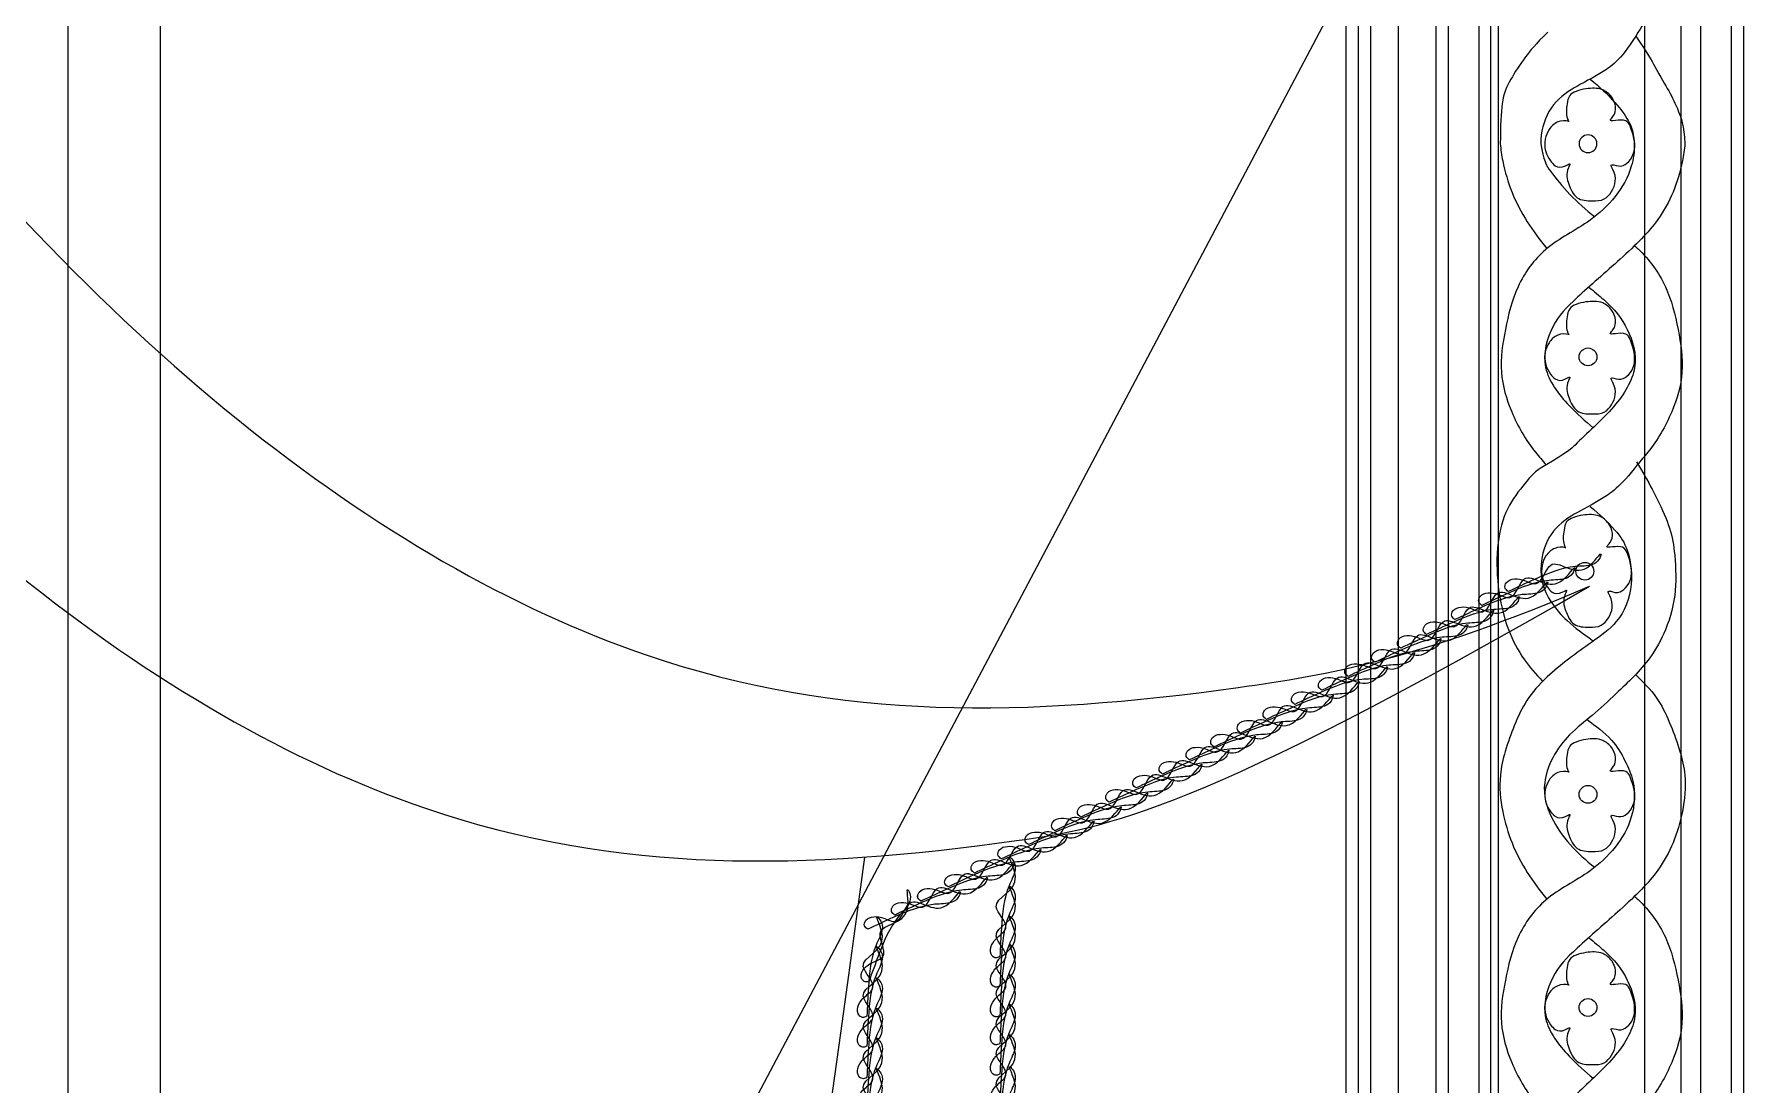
# Model space of a CAD drawing. Header units: millimetres. Extents: x -10942 to 92711, y -16583 to 30009.
# Drawn here: x 62873 to 63429, y 19889 to 20231 of the extents above; entities that cross this region are included whole.
import ezdxf
from ezdxf.lldxf.tags import DXFTag

# ---------------------------------------------------------------- set-up
doc = ezdxf.new("R2010")
doc.units = ezdxf.units.MM
doc.header["$LTSCALE"] = 1000
doc.header["$MEASUREMENT"] = 0
for name, color, linetype in [('8', 8, 'Continuous'), ('FURNITURE', 200, 'Continuous'), ('Layer3', 3, 'Continuous'), ('WOOD', 23, 'Continuous'), ('WOOD 01', 34, 'Continuous')]:
    doc.layers.add(name, color=color, linetype=linetype)
for name, color, linetype, lineweight in [('Bronze', 40, 'Continuous', 0), ('Fabric', 253, 'Continuous', 0), ('GRC', 41, 'Continuous', 0)]:
    doc.layers.add(name, color=color, linetype=linetype, lineweight=lineweight)
tags = doc.linetypes.add('DASHED2', pattern=[0.375, 0.25, -0.125]).pattern_tags.tags
tags[6:7] = [DXFTag(74, 4), DXFTag(75, 0), DXFTag(340, '0'), DXFTag(46, 1.0), DXFTag(50, 0.0), DXFTag(44, 0.0), DXFTag(45, 0.0)]
tags[4:5] = [DXFTag(74, 4), DXFTag(75, 0), DXFTag(340, '0'), DXFTag(46, 1.0), DXFTag(50, 0.0), DXFTag(44, 0.0), DXFTag(45, 0.0)]

# ---------------------------------------------------------------- blocks, each defined once
blk = doc.blocks.new('EMBRASSE 2')
at = {"layer": 'FURNITURE', "color": 40, "lineweight": 0, "ltscale": 1000}
for points in [[(5149.87, -9157.81, 0), (5158.42, -9153.85, 0), (5171.67, -9149.69, 0), (5174.54, -9149.5, 0), (5179.31, -9147.4, 0), (5180.01, -9145.71, 0), (5175.38, -9150.08, 0), (5163.66, -9149.21, 0), (5158.91, -9155.22, 0), (5155.15, -9154.24, 0), (5151.87, -9153.71, 0), (5149.27, -9154.89, 0), (5148.85, -9156.67, 0), (5149.87, -9157.81, 0)], [(5141.31, -9162.31, 0), (5149.86, -9158.36, 0), (5163.11, -9154.2, 0), (5165.98, -9154, 0), (5170.75, -9151.91, 0), (5171.45, -9150.21, 0), (5166.81, -9154.59, 0), (5155.09, -9153.72, 0), (5150.34, -9159.73, 0), (5146.59, -9158.75, 0), (5143.31, -9158.22, 0), (5140.71, -9159.4, 0), (5140.29, -9161.18, 0), (5141.31, -9162.31, 0)], [(5132.54, -9166.94, 0), (5141.09, -9162.98, 0), (5154.34, -9158.82, 0), (5157.2, -9158.63, 0), (5161.97, -9156.53, 0), (5162.68, -9154.84, 0), (5158.04, -9159.21, 0), (5146.32, -9158.34, 0), (5141.57, -9164.35, 0), (5137.82, -9163.37, 0), (5134.53, -9162.84, 0), (5131.93, -9164.02, 0), (5131.52, -9165.8, 0), (5132.54, -9166.94, 0)], [(5123.33, -9171.78, 0), (5131.88, -9167.83, 0), (5145.13, -9163.67, 0), (5148, -9163.47, 0), (5152.77, -9161.38, 0), (5153.47, -9159.68, 0), (5148.84, -9164.06, 0), (5137.12, -9163.19, 0), (5132.37, -9169.2, 0), (5128.61, -9168.22, 0), (5125.33, -9167.69, 0), (5122.73, -9168.86, 0), (5122.31, -9170.64, 0), (5123.33, -9171.78, 0)], [(5106.54, -9180.79, 0), (5115.09, -9176.84, 0), (5128.34, -9172.67, 0), (5131.21, -9172.48, 0), (5135.98, -9170.38, 0), (5136.68, -9168.69, 0), (5132.05, -9173.06, 0), (5120.33, -9172.19, 0), (5115.58, -9178.21, 0), (5111.82, -9177.22, 0), (5108.54, -9176.69, 0), (5105.94, -9177.87, 0), (5105.52, -9179.65, 0), (5106.54, -9180.79, 0)], [(5114.91, -9176.22, 0), (5123.46, -9172.27, 0), (5136.71, -9168.1, 0), (5139.57, -9167.91, 0), (5144.34, -9165.81, 0), (5145.05, -9164.12, 0), (5140.41, -9168.5, 0), (5128.69, -9167.63, 0), (5123.94, -9173.64, 0), (5120.19, -9172.66, 0), (5116.9, -9172.13, 0), (5114.3, -9173.3, 0), (5113.89, -9175.08, 0), (5114.91, -9176.22, 0)], [(5097.8, -9185.39, 0), (5106.35, -9181.44, 0), (5119.6, -9177.28, 0), (5122.47, -9177.08, 0), (5127.23, -9174.99, 0), (5127.94, -9173.29, 0), (5123.3, -9177.67, 0), (5111.58, -9176.8, 0), (5106.83, -9182.81, 0), (5103.08, -9181.83, 0), (5099.8, -9181.3, 0), (5097.2, -9182.47, 0), (5096.78, -9184.25, 0), (5097.8, -9185.39, 0)], [(5089.24, -9189.9, 0), (5097.79, -9185.95, 0), (5111.04, -9181.79, 0), (5113.91, -9181.59, 0), (5118.67, -9179.5, 0), (5119.38, -9177.8, 0), (5114.74, -9182.18, 0), (5103.02, -9181.31, 0), (5098.27, -9187.32, 0), (5094.52, -9186.34, 0), (5091.23, -9185.81, 0), (5088.64, -9186.98, 0), (5088.22, -9188.76, 0), (5089.24, -9189.9, 0)], [(5080.46, -9194.52, 0), (5089.01, -9190.57, 0), (5102.26, -9186.41, 0), (5105.13, -9186.21, 0), (5109.9, -9184.12, 0), (5110.6, -9182.42, 0), (5105.97, -9186.8, 0), (5094.25, -9185.93, 0), (5089.5, -9191.94, 0), (5085.74, -9190.96, 0), (5082.46, -9190.43, 0), (5079.86, -9191.6, 0), (5079.44, -9193.38, 0), (5080.46, -9194.52, 0)], [(5071.26, -9199.37, 0), (5079.81, -9195.42, 0), (5093.06, -9191.25, 0), (5095.93, -9191.06, 0), (5100.7, -9188.96, 0), (5101.4, -9187.27, 0), (5096.76, -9191.65, 0), (5085.04, -9190.78, 0), (5080.29, -9196.79, 0), (5076.54, -9195.81, 0), (5073.26, -9195.28, 0), (5070.66, -9196.45, 0), (5070.24, -9198.23, 0), (5071.26, -9199.37, 0)], [(5054.24, -9208.34, 0), (5062.79, -9204.38, 0), (5076.04, -9200.22, 0), (5078.91, -9200.02, 0), (5083.67, -9197.93, 0), (5084.38, -9196.23, 0), (5079.74, -9200.61, 0), (5068.02, -9199.74, 0), (5063.27, -9205.75, 0), (5059.52, -9204.77, 0), (5056.24, -9204.24, 0), (5053.64, -9205.42, 0), (5053.22, -9207.2, 0), (5054.24, -9208.34, 0)], [(5062.83, -9203.81, 0), (5071.38, -9199.86, 0), (5084.63, -9195.69, 0), (5087.5, -9195.5, 0), (5092.27, -9193.4, 0), (5092.97, -9191.71, 0), (5088.34, -9196.08, 0), (5076.62, -9195.21, 0), (5071.87, -9201.23, 0), (5068.11, -9200.24, 0), (5064.83, -9199.71, 0), (5062.23, -9200.89, 0), (5061.81, -9202.67, 0), (5062.83, -9203.81, 0)], [(5046.21, -9212.56, 0), (5054.76, -9208.61, 0), (5068.01, -9204.45, 0), (5070.88, -9204.25, 0), (5075.64, -9202.16, 0), (5076.35, -9200.46, 0), (5071.71, -9204.84, 0), (5059.99, -9203.97, 0), (5055.24, -9209.98, 0), (5051.49, -9209, 0), (5048.21, -9208.47, 0), (5045.61, -9209.64, 0), (5045.19, -9211.42, 0), (5046.21, -9212.56, 0)], [(5037.47, -9217.17, 0), (5046.02, -9213.21, 0), (5059.27, -9209.05, 0), (5062.13, -9208.86, 0), (5066.9, -9206.76, 0), (5067.61, -9205.07, 0), (5062.97, -9209.44, 0), (5051.25, -9208.57, 0), (5046.5, -9214.58, 0), (5042.75, -9213.6, 0), (5039.46, -9213.07, 0), (5036.86, -9214.25, 0), (5036.45, -9216.03, 0), (5037.47, -9217.17, 0)], [(5028.91, -9221.68, 0), (5037.46, -9217.72, 0), (5050.71, -9213.56, 0), (5053.57, -9213.37, 0), (5058.34, -9211.27, 0), (5059.05, -9209.58, 0), (5054.41, -9213.95, 0), (5042.69, -9213.08, 0), (5037.94, -9219.09, 0), (5034.19, -9218.11, 0), (5030.9, -9217.58, 0), (5028.3, -9218.76, 0), (5027.89, -9220.54, 0), (5028.91, -9221.68, 0)], [(5010.93, -9231.15, 0), (5019.48, -9227.19, 0), (5032.73, -9223.03, 0), (5035.6, -9222.83, 0), (5040.36, -9220.74, 0), (5041.07, -9219.05, 0), (5036.43, -9223.42, 0), (5024.71, -9222.55, 0), (5019.96, -9228.56, 0), (5016.21, -9227.58, 0), (5012.92, -9227.05, 0), (5010.33, -9228.23, 0), (5009.91, -9230.01, 0), (5010.93, -9231.15, 0)], [(5020.13, -9226.3, 0), (5028.68, -9222.34, 0), (5041.93, -9218.18, 0), (5044.8, -9217.99, 0), (5049.57, -9215.89, 0), (5050.27, -9214.2, 0), (5045.63, -9218.57, 0), (5033.91, -9217.7, 0), (5029.17, -9223.71, 0), (5025.41, -9222.73, 0), (5022.13, -9222.2, 0), (5019.53, -9223.38, 0), (5019.11, -9225.16, 0), (5020.13, -9226.3, 0)], [(5002.5, -9235.58, 0), (5011.05, -9231.63, 0), (5024.3, -9227.47, 0), (5027.17, -9227.27, 0), (5031.94, -9225.18, 0), (5032.64, -9223.48, 0), (5028, -9227.86, 0), (5016.28, -9226.99, 0), (5011.53, -9233, 0), (5007.78, -9232.02, 0), (5004.5, -9231.49, 0), (5001.9, -9232.66, 0), (5001.48, -9234.44, 0), (5002.5, -9235.58, 0)], [(4993.91, -9240.11, 0), (5002.46, -9236.16, 0), (5015.71, -9231.99, 0), (5018.57, -9231.8, 0), (5023.34, -9229.7, 0), (5024.05, -9228.01, 0), (5019.41, -9232.38, 0), (5007.69, -9231.51, 0), (5002.94, -9237.53, 0), (4999.19, -9236.54, 0), (4995.9, -9236.02, 0), (4993.3, -9237.19, 0), (4992.89, -9238.97, 0), (4993.91, -9240.11, 0)], [(4985.07, -9244.76, 0), (4993.62, -9240.81, 0), (5006.87, -9236.65, 0), (5009.74, -9236.45, 0), (5014.51, -9234.36, 0), (5015.21, -9232.66, 0), (5010.58, -9237.04, 0), (4998.86, -9236.17, 0), (4994.11, -9242.18, 0), (4990.35, -9241.2, 0), (4987.07, -9240.67, 0), (4984.47, -9241.84, 0), (4984.05, -9243.62, 0), (4985.07, -9244.76, 0)], [(4976.33, -9249.37, 0), (4984.88, -9245.41, 0), (4998.13, -9241.25, 0), (5001, -9241.06, 0), (5005.76, -9238.96, 0), (5006.47, -9237.27, 0), (5001.83, -9241.64, 0), (4990.11, -9240.77, 0), (4985.36, -9246.78, 0), (4981.61, -9245.8, 0), (4978.33, -9245.27, 0), (4975.73, -9246.45, 0), (4975.31, -9248.23, 0), (4976.33, -9249.37, 0)], [(4958.99, -9258.5, 0), (4967.54, -9254.54, 0), (4980.79, -9250.38, 0), (4983.66, -9250.19, 0), (4988.43, -9248.09, 0), (4989.13, -9246.4, 0), (4984.5, -9250.77, 0), (4972.78, -9249.9, 0), (4968.03, -9255.91, 0), (4964.27, -9254.93, 0), (4960.99, -9254.4, 0), (4958.39, -9255.58, 0), (4957.97, -9257.36, 0), (4958.99, -9258.5, 0)], [(4959, -9258.5, 0), (4967.55, -9254.55, 0), (4980.8, -9250.39, 0), (4983.67, -9250.19, 0), (4988.43, -9248.1, 0), (4989.14, -9246.4, 0), (4984.5, -9250.78, 0), (4972.78, -9249.91, 0), (4968.03, -9255.92, 0), (4964.28, -9254.94, 0), (4960.99, -9254.41, 0), (4958.4, -9255.59, 0), (4957.98, -9257.37, 0), (4959, -9258.5, 0)], [(4967.77, -9253.88, 0), (4976.32, -9249.92, 0), (4989.57, -9245.76, 0), (4992.44, -9245.56, 0), (4997.2, -9243.47, 0), (4997.91, -9241.78, 0), (4993.27, -9246.15, 0), (4981.55, -9245.28, 0), (4976.8, -9251.29, 0), (4973.05, -9250.31, 0), (4969.76, -9249.78, 0), (4967.17, -9250.96, 0), (4966.75, -9252.74, 0), (4967.77, -9253.88, 0)], [(4984.63, -9276.52, 0), (4985.11, -9267.12, 0), (4987.6, -9253.46, 0), (4988.77, -9250.83, 0), (4989.13, -9245.63, 0), (4987.96, -9244.22, 0), (4989.67, -9250.36, 0), (4983.44, -9260.33, 0), (4986.55, -9267.33, 0), (4983.93, -9270.19, 0), (4981.93, -9272.85, 0), (4981.76, -9275.7, 0), (4983.14, -9276.9, 0), (4984.63, -9276.52, 0)], [(4950.44, -9263.01, 0), (4958.99, -9259.06, 0), (4972.24, -9254.9, 0), (4975.1, -9254.7, 0), (4979.87, -9252.61, 0), (4980.58, -9250.91, 0), (4975.94, -9255.29, 0), (4964.22, -9254.42, 0), (4959.47, -9260.43, 0), (4955.72, -9259.45, 0), (4952.43, -9258.92, 0), (4949.83, -9260.09, 0), (4949.42, -9261.87, 0), (4950.44, -9263.01, 0)], [(4942.05, -9284.68, 0), (4945.29, -9275.83, 0), (4951.69, -9263.51, 0), (4953.58, -9261.34, 0), (4955.46, -9256.48, 0), (4954.76, -9254.79, 0), (4954.58, -9261.16, 0), (4945.69, -9268.85, 0), (4946.6, -9276.46, 0), (4943.25, -9278.42, 0), (4940.56, -9280.37, 0), (4939.56, -9283.04, 0), (4940.52, -9284.6, 0), (4942.05, -9284.68, 0)], [(4941.66, -9267.63, 0), (4950.21, -9263.68, 0), (4963.46, -9259.52, 0), (4966.33, -9259.32, 0), (4971.1, -9257.23, 0), (4971.8, -9255.53, 0), (4967.17, -9259.91, 0), (4955.45, -9259.04, 0), (4950.7, -9265.05, 0), (4946.94, -9264.07, 0), (4943.66, -9263.54, 0), (4941.06, -9264.72, 0), (4940.64, -9266.5, 0), (4941.66, -9267.63, 0)], [(4984.63, -9286.05, 0), (4985.11, -9276.64, 0), (4987.6, -9262.98, 0), (4988.77, -9260.35, 0), (4989.13, -9255.16, 0), (4987.96, -9253.74, 0), (4989.67, -9259.89, 0), (4983.44, -9269.85, 0), (4986.55, -9276.85, 0), (4983.93, -9279.72, 0), (4981.93, -9282.38, 0), (4981.76, -9285.22, 0), (4983.14, -9286.42, 0), (4984.63, -9286.05, 0)], [(4941.42, -9295.9, 0), (4941.91, -9286.5, 0), (4944.4, -9272.83, 0), (4945.56, -9270.21, 0), (4945.93, -9265.01, 0), (4944.76, -9263.6, 0), (4946.47, -9269.74, 0), (4940.24, -9279.71, 0), (4943.34, -9286.71, 0), (4940.73, -9289.57, 0), (4938.73, -9292.23, 0), (4938.56, -9295.08, 0), (4939.94, -9296.28, 0), (4941.42, -9295.9, 0)], [(4984.63, -9295.76, 0), (4985.11, -9286.36, 0), (4987.6, -9272.69, 0), (4988.77, -9270.07, 0), (4989.13, -9264.87, 0), (4987.96, -9263.46, 0), (4989.67, -9269.6, 0), (4983.44, -9279.56, 0), (4986.55, -9286.57, 0), (4983.93, -9289.43, 0), (4981.93, -9292.09, 0), (4981.76, -9294.94, 0), (4983.14, -9296.13, 0), (4984.63, -9295.76, 0)], [(4941.42, -9305.62, 0), (4941.91, -9296.21, 0), (4944.4, -9282.55, 0), (4945.56, -9279.92, 0), (4945.93, -9274.73, 0), (4944.76, -9273.31, 0), (4946.47, -9279.45, 0), (4940.24, -9289.42, 0), (4943.34, -9296.42, 0), (4940.73, -9299.29, 0), (4938.73, -9301.95, 0), (4938.56, -9304.79, 0), (4939.94, -9305.99, 0), (4941.42, -9305.62, 0)], [(4984.63, -9304.84, 0), (4985.11, -9295.43, 0), (4987.6, -9281.77, 0), (4988.77, -9279.14, 0), (4989.13, -9273.95, 0), (4987.96, -9272.53, 0), (4989.67, -9278.67, 0), (4983.44, -9288.64, 0), (4986.55, -9295.64, 0), (4983.93, -9298.51, 0), (4981.93, -9301.16, 0), (4981.76, -9304.01, 0), (4983.14, -9305.21, 0), (4984.63, -9304.84, 0)], [(4941.42, -9315.84, 0), (4941.91, -9306.43, 0), (4944.4, -9292.77, 0), (4945.56, -9290.14, 0), (4945.93, -9284.95, 0), (4944.76, -9283.53, 0), (4946.47, -9289.67, 0), (4940.24, -9299.64, 0), (4943.34, -9306.64, 0), (4940.73, -9309.5, 0), (4938.73, -9312.16, 0), (4938.56, -9315.01, 0), (4939.94, -9316.21, 0), (4941.42, -9315.84, 0)], [(4984.63, -9314.72, 0), (4985.11, -9305.31, 0), (4987.6, -9291.65, 0), (4988.77, -9289.02, 0), (4989.13, -9283.83, 0), (4987.96, -9282.41, 0), (4989.67, -9288.55, 0), (4983.44, -9298.52, 0), (4986.55, -9305.52, 0), (4983.93, -9308.39, 0), (4981.93, -9311.05, 0), (4981.76, -9313.89, 0), (4983.14, -9315.09, 0), (4984.63, -9314.72, 0)], [(4941.42, -9325.72, 0), (4941.91, -9316.31, 0), (4944.4, -9302.65, 0), (4945.56, -9300.02, 0), (4945.93, -9294.83, 0), (4944.76, -9293.41, 0), (4946.47, -9299.55, 0), (4940.24, -9309.52, 0), (4943.34, -9316.52, 0), (4940.73, -9319.39, 0), (4938.73, -9322.05, 0), (4938.56, -9324.89, 0), (4939.94, -9326.09, 0), (4941.42, -9325.72, 0)], [(4984.63, -9324.39, 0), (4985.11, -9314.99, 0), (4987.6, -9301.32, 0), (4988.77, -9298.7, 0), (4989.13, -9293.5, 0), (4987.96, -9292.09, 0), (4989.67, -9298.23, 0), (4983.44, -9308.19, 0), (4986.55, -9315.2, 0), (4983.93, -9318.06, 0), (4981.93, -9320.72, 0), (4981.76, -9323.57, 0), (4983.14, -9324.77, 0), (4984.63, -9324.39, 0)], [(4984.63, -9334.31, 0), (4985.11, -9324.9, 0), (4987.6, -9311.24, 0), (4988.77, -9308.61, 0), (4989.13, -9303.42, 0), (4987.96, -9302.01, 0), (4989.67, -9308.15, 0), (4983.44, -9318.11, 0), (4986.55, -9325.12, 0), (4983.93, -9327.98, 0), (4981.93, -9330.64, 0), (4981.76, -9333.49, 0), (4983.14, -9334.68, 0), (4984.63, -9334.31, 0)], [(4941.42, -9335.39, 0), (4941.91, -9325.99, 0), (4944.4, -9312.32, 0), (4945.56, -9309.7, 0), (4945.93, -9304.5, 0), (4944.76, -9303.09, 0), (4946.47, -9309.23, 0), (4940.24, -9319.19, 0), (4943.34, -9326.2, 0), (4940.73, -9329.06, 0), (4938.73, -9331.72, 0), (4938.56, -9334.57, 0), (4939.94, -9335.77, 0), (4941.42, -9335.39, 0)], [(4941.42, -9345.31, 0), (4941.91, -9335.9, 0), (4944.4, -9322.24, 0), (4945.56, -9319.61, 0), (4945.93, -9314.42, 0), (4944.76, -9313.01, 0), (4946.47, -9319.15, 0), (4940.24, -9329.11, 0), (4943.34, -9336.12, 0), (4940.73, -9338.98, 0), (4938.73, -9341.64, 0), (4938.56, -9344.49, 0), (4939.94, -9345.68, 0), (4941.42, -9345.31, 0)], [(4984.63, -9344.71, 0), (4985.11, -9335.31, 0), (4987.6, -9321.64, 0), (4988.77, -9319.02, 0), (4989.13, -9313.82, 0), (4987.96, -9312.41, 0), (4989.67, -9318.55, 0), (4983.44, -9328.51, 0), (4986.55, -9335.52, 0), (4983.93, -9338.38, 0), (4981.93, -9341.04, 0), (4981.76, -9343.89, 0), (4983.14, -9345.09, 0), (4984.63, -9344.71, 0)]]:
    blk.add_spline(points, degree=3, dxfattribs=at)
blk = doc.blocks.new('curtain elev1')
at = {"layer": 'Fabric', "lineweight": 0}
for points, knots in [([(323481.49, -7345.61, 0), (323413.86, -8268.12, 0), (323344.86, -8615.82, 0), (323084.81, -9075.52, 0), (322864.49, -9251.76, 0), (322695, -9247.72, 0), (322592.41, -9229.42, 0), (322465.28, -9156.06, 0)], [399.730755, 399.730755, 399.730755, 399.730755, 756.841523, 881.937441, 1071.680382, 1208.200709, 1265.355331, 1265.355331, 1265.355331, 1265.355331]), ([(323423.63, -7348.41, 0), (323353.46, -8154.77, 0), (323289.87, -8535.93, 0), (323012.81, -9025.72, 0), (322792.48, -9201.96, 0), (322622.81, -9197.92, 0), (322519.95, -9179.53, 0), (322465.28, -9156.06, 0), (322465.28, -9156.06, 0), (322465.28, -9156.06, 0), (322465.28, -9156.06, 0)], [355.76469, 355.76469, 355.76469, 355.76469, 756.841523, 881.937441, 1071.680382, 1208.200709, 1265.782785, 1265.782785, 1265.782785, 1265.786307, 1265.786307, 1265.786307, 1265.786307]), ([(322700.96, -9244.15, 0), (322756.33, -9659.98, 0), (322807.01, -9895.73, 0), (322867.34, -10296.69, 0), (322846.15, -10297.84, 0), (322766.9, -10298.53, 0), (322694.34, -10298.12, 0), (322628.8, -10297.5, 0), (322598.62, -10301.53, 0), (322602.03, -10312.1, 0), (322639.63, -10322.02, 0), (322679.74, -10328.02, 0), (322724.46, -10341.12, 0), (322697.88, -10355.64, 0), (322632.24, -10365.43, 0), (322569.84, -10371.17, 0), (322525.3, -10374.16, 0)], [209.258227, 209.258227, 209.258227, 209.258227, 1067.803273, 1090.343366, 1101.041024, 1124.788132, 1253.632328, 1281.505184, 1291.97919, 1296.93529, 1312.115972, 1346.838143, 1377.534104, 1387.5713, 1425.177123, 1520.355421, 1520.355421, 1520.355421, 1520.355421])]:
    blk.add_open_spline(points, degree=3, knots=knots, dxfattribs=at)
at = {"layer": 'GRC', "color": 1, "lineweight": 0, "extrusion": (0, 0, -1), "zscale": -1}
blk.add_blockref('EMBRASSE 2', (-327641.55, 0, 0), dxfattribs=at)
blk = doc.blocks.new('brass accent')
at = {"layer": 'Bronze', "lineweight": 0}
for centre in [(317084.52, 115313.13, 0), (317083.5, 115243.42, 0), (317084.52, 115170.86, 0), (317084.52, 115101.56, 0)]:
    blk.add_circle(centre, 2.9, dxfattribs=at)
for start, end in [(0, 180), (180, 0)]:
    blk.add_arc((317084.52, 115382.44, 0), 2.9, start, end, dxfattribs=at)
for points, knots in [([(317099.66, 115382.44, 0), (317099.59, 115383.52, 0), (317099.18, 115385.52, 0), (317098.34, 115387.99, 0), (317096.74, 115391.16, 0), (317090.31, 115388.96, 0), (317094.26, 115392.68, 0), (317093.12, 115397.25, 0), (317089, 115400.73, 0), (317084.47, 115400.5, 0), (317080.9, 115399.73, 0), (317078.16, 115398.24, 0), (317077.66, 115394.72, 0), (317077.19, 115391.74, 0), (317078.1, 115389.99, 0), (317078.27, 115389.67, 0)], [2.671766, 2.671766, 2.671766, 2.671766, 2.780351, 2.872208, 2.950204, 3.124017, 3.171862, 3.390176, 3.520988, 3.708938, 3.82401, 3.909457, 4.005815, 4.170543, 4.207777, 4.207777, 4.207777, 4.207777]), ([(317078.33, 115389.65, 0), (317078.31, 115389.66, 0), (317077.2, 115390.07, 0), (317074.44, 115389.88, 0), (317071.71, 115387.32, 0), (317070.65, 115384.59, 0), (317070.48, 115382.95, 0), (317070.46, 115382.44, 0)], [0.2427204, 0.2427204, 0.2427204, 0.2427204, 0.2450992, 0.367364, 0.4979612, 0.61241, 0.6651752, 0.6651752, 0.6651752, 0.6651752]), ([(317070.46, 115382.44, 0), (317070.45, 115381.58, 0), (317070.69, 115379.56, 0), (317072.02, 115377.18, 0), (317074.04, 115374.8, 0), (317076.35, 115374.54, 0), (317079.02, 115376.42, 0), (317077.17, 115372.81, 0), (317078.03, 115369.54, 0), (317080.46, 115364.08, 0), (317085.59, 115363.81, 0), (317089.86, 115363.93, 0), (317093.23, 115367.89, 0), (317094.06, 115371.82, 0), (317091.4, 115376.22, 0), (317094.93, 115374.68, 0), (317097.35, 115376.04, 0), (317099.5, 115378.79, 0), (317099.74, 115381.18, 0), (317099.66, 115382.44, 0)], [0.665175, 0.665175, 0.665175, 0.665175, 0.752433, 0.872037, 0.945922, 1.061004, 1.113314, 1.158119, 1.342355, 1.522189, 1.695788, 1.830249, 1.946701, 2.195177, 2.248456, 2.330579, 2.429673, 2.544778, 2.671766, 2.671766, 2.671766, 2.671766]), ([(317078.33, 115320.34, 0), (317078.31, 115320.35, 0), (317077.2, 115320.76, 0), (317074.44, 115320.57, 0), (317071.71, 115318.01, 0), (317070.34, 115314.48, 0), (317070.44, 115310.7, 0), (317072.02, 115307.87, 0), (317074.04, 115305.49, 0), (317076.35, 115305.23, 0), (317079.02, 115307.11, 0), (317077.17, 115303.51, 0), (317078.03, 115300.23, 0), (317080.46, 115294.77, 0), (317085.59, 115294.5, 0), (317089.86, 115294.62, 0), (317093.23, 115298.58, 0), (317094.06, 115302.51, 0), (317091.4, 115306.91, 0), (317094.93, 115305.37, 0), (317097.35, 115306.74, 0), (317100.19, 115310.36, 0), (317099.56, 115315.08, 0), (317098.34, 115318.69, 0), (317096.74, 115321.85, 0), (317090.31, 115319.65, 0), (317094.26, 115323.37, 0), (317093.12, 115327.95, 0), (317089, 115331.42, 0), (317084.47, 115331.19, 0), (317080.9, 115330.42, 0), (317078.16, 115328.93, 0), (317077.66, 115325.41, 0), (317077.19, 115322.43, 0), (317078.1, 115320.69, 0), (317078.27, 115320.36, 0)], [0.24272, 0.24272, 0.24272, 0.24272, 0.245099, 0.367364, 0.497961, 0.61241, 0.752433, 0.872037, 0.945922, 1.061004, 1.113314, 1.158119, 1.342355, 1.522189, 1.695788, 1.830249, 1.946701, 2.195177, 2.248456, 2.330579, 2.429673, 2.544778, 2.780351, 2.872208, 2.950204, 3.124017, 3.171862, 3.390176, 3.520988, 3.708938, 3.82401, 3.909457, 4.005815, 4.170543, 4.207777, 4.207777, 4.207777, 4.207777]), ([(317077.31, 115251, 0), (317077.29, 115251.01, 0), (317076.18, 115251.43, 0), (317073.42, 115251.23, 0), (317070.68, 115248.68, 0), (317069.32, 115245.15, 0), (317069.41, 115241.36, 0), (317071, 115238.53, 0), (317073.02, 115236.15, 0), (317075.33, 115235.89, 0), (317078, 115237.77, 0), (317076.15, 115234.17, 0), (317077.01, 115230.9, 0), (317079.43, 115225.43, 0), (317084.57, 115225.16, 0), (317088.84, 115225.28, 0), (317092.21, 115229.24, 0), (317093.04, 115233.17, 0), (317090.38, 115237.58, 0), (317093.91, 115236.03, 0), (317096.33, 115237.4, 0), (317099.16, 115241.02, 0), (317098.54, 115245.74, 0), (317097.31, 115249.35, 0), (317095.72, 115252.51, 0), (317089.29, 115250.31, 0), (317093.23, 115254.03, 0), (317092.1, 115258.61, 0), (317087.98, 115262.08, 0), (317083.45, 115261.85, 0), (317079.88, 115261.09, 0), (317077.14, 115259.59, 0), (317076.64, 115256.07, 0), (317076.17, 115253.09, 0), (317077.08, 115251.35, 0), (317077.24, 115251.03, 0)], [0.24272, 0.24272, 0.24272, 0.24272, 0.245099, 0.367364, 0.497961, 0.61241, 0.752433, 0.872037, 0.945922, 1.061004, 1.113314, 1.158119, 1.342355, 1.522189, 1.695788, 1.830249, 1.946701, 2.195177, 2.248456, 2.330579, 2.429673, 2.544778, 2.780351, 2.872208, 2.950204, 3.124017, 3.171862, 3.390176, 3.520988, 3.708938, 3.82401, 3.909457, 4.005815, 4.170543, 4.207777, 4.207777, 4.207777, 4.207777]), ([(317078.33, 115178.07, 0), (317078.31, 115178.08, 0), (317077.2, 115178.5, 0), (317074.44, 115178.3, 0), (317071.71, 115175.75, 0), (317070.34, 115172.22, 0), (317070.44, 115168.43, 0), (317072.02, 115165.6, 0), (317074.04, 115163.22, 0), (317076.35, 115162.96, 0), (317079.02, 115164.84, 0), (317077.17, 115161.24, 0), (317078.03, 115157.97, 0), (317080.46, 115152.5, 0), (317085.59, 115152.23, 0), (317089.86, 115152.35, 0), (317093.23, 115156.31, 0), (317094.06, 115160.24, 0), (317091.4, 115164.65, 0), (317094.93, 115163.1, 0), (317097.35, 115164.47, 0), (317100.19, 115168.09, 0), (317099.56, 115172.81, 0), (317098.34, 115176.42, 0), (317096.74, 115179.59, 0), (317090.31, 115177.38, 0), (317094.26, 115181.1, 0), (317093.12, 115185.68, 0), (317089, 115189.16, 0), (317084.47, 115188.92, 0), (317080.9, 115188.16, 0), (317078.16, 115186.66, 0), (317077.66, 115183.14, 0), (317077.19, 115180.17, 0), (317078.1, 115178.42, 0), (317078.27, 115178.1, 0)], [0.24272, 0.24272, 0.24272, 0.24272, 0.245099, 0.367364, 0.497961, 0.61241, 0.752433, 0.872037, 0.945922, 1.061004, 1.113314, 1.158119, 1.342355, 1.522189, 1.695788, 1.830249, 1.946701, 2.195177, 2.248456, 2.330579, 2.429673, 2.544778, 2.780351, 2.872208, 2.950204, 3.124017, 3.171862, 3.390176, 3.520988, 3.708938, 3.82401, 3.909457, 4.005815, 4.170543, 4.207777, 4.207777, 4.207777, 4.207777]), ([(317078.33, 115108.77, 0), (317078.31, 115108.77, 0), (317077.2, 115109.19, 0), (317074.44, 115109, 0), (317071.71, 115106.44, 0), (317070.34, 115102.91, 0), (317070.44, 115099.13, 0), (317072.02, 115096.29, 0), (317074.04, 115093.92, 0), (317076.35, 115093.66, 0), (317079.02, 115095.53, 0), (317077.17, 115091.93, 0), (317078.03, 115088.66, 0), (317080.46, 115083.19, 0), (317085.59, 115082.92, 0), (317089.86, 115083.04, 0), (317093.23, 115087, 0), (317094.06, 115090.93, 0), (317091.4, 115095.34, 0), (317094.93, 115093.79, 0), (317097.35, 115095.16, 0), (317100.19, 115098.79, 0), (317099.56, 115103.5, 0), (317098.34, 115107.11, 0), (317096.74, 115110.28, 0), (317090.31, 115108.07, 0), (317094.26, 115111.8, 0), (317093.12, 115116.37, 0), (317089, 115119.85, 0), (317084.47, 115119.62, 0), (317080.9, 115118.85, 0), (317078.16, 115117.35, 0), (317077.66, 115113.84, 0), (317077.19, 115110.86, 0), (317078.1, 115109.11, 0), (317078.27, 115108.79, 0)], [0.24272, 0.24272, 0.24272, 0.24272, 0.245099, 0.367364, 0.497961, 0.61241, 0.752433, 0.872037, 0.945922, 1.061004, 1.113314, 1.158119, 1.342355, 1.522189, 1.695788, 1.830249, 1.946701, 2.195177, 2.248456, 2.330579, 2.429673, 2.544778, 2.780351, 2.872208, 2.950204, 3.124017, 3.171862, 3.390176, 3.520988, 3.708938, 3.82401, 3.909457, 4.005815, 4.170543, 4.207777, 4.207777, 4.207777, 4.207777])]:
    blk.add_open_spline(points, degree=3, knots=knots, dxfattribs=at)
at = {"layer": 'WOOD', "lineweight": 0}
for points, knots in [([(317099.65, 115490.5, 0), (317100.03, 115490.17, 0), (317104.14, 115486.49, 0), (317110.51, 115477.69, 0), (317113.93, 115463.54, 0), (317116.09, 115449.55, 0), (317111.99, 115435.65, 0), (317106.38, 115426.1, 0), (317102.17, 115421.13, 0), (317100.01, 115417.38, 0)], [5.933766, 5.933766, 5.933766, 5.933766, 5.986881, 6.507858, 7.008636, 7.490853, 7.950217, 8.476278, 8.626185, 8.626185, 8.626185, 8.626185]), ([(317071.44, 115418.77, 0), (317067.35, 115414.69, 0), (317063.58, 115410.17, 0), (317058.8, 115402.55, 0), (317056.41, 115397.67, 0), (317056.05, 115388.54, 0), (317056, 115382.44, 0)], [0, 0, 0, 0, 0.265218, 0.610462, 1.007411, 1.316854, 1.316854, 1.316854, 1.316854]), ([(317100.01, 115417.38, 0), (317095.08, 115409.49, 0), (317086.19, 115403.71, 0), (317078.37, 115400.08, 0), (317071.28, 115394.06, 0), (317069.14, 115386.19, 0), (317069.18, 115382.44, 0)], [0.051478, 0.051478, 0.051478, 0.051478, 0.265218, 0.610462, 1.007411, 1.374108, 1.374108, 1.374108, 1.374108]), ([(317100.01, 115417.38, 0), (317104.01, 115411.77, 0), (317107.15, 115405.74, 0), (317111.38, 115398.67, 0), (317113.31, 115394.71, 0), (317115.65, 115388.51, 0), (317116, 115382.44, 0)], [0.062674, 0.062674, 0.062674, 0.062674, 0.265218, 0.610462, 1.007411, 1.266036, 1.266036, 1.266036, 1.266036]), ([(317085.24, 115403.47, 0), (317088.5, 115400.83, 0), (317093.82, 115395.39, 0), (317096.97, 115391.37, 0), (317099.23, 115387.05, 0), (317099.61, 115382.44, 0)], [0.323924, 0.323924, 0.323924, 0.323924, 0.610462, 1.007411, 1.339474, 1.339474, 1.339474, 1.339474]), ([(317056, 115382.44, 0), (317056.16, 115380.54, 0), (317057.58, 115371.29, 0), (317061.98, 115360.47, 0), (317068.74, 115351.2, 0), (317071.16, 115348.38, 0)], [4.437571, 4.437571, 4.437571, 4.437571, 4.629229, 5.39027, 5.739901, 5.739901, 5.739901, 5.739901]), ([(317099.61, 115382.44, 0), (317099.65, 115379.97, 0), (317098.2, 115369.97, 0), (317087.2, 115357.23, 0), (317070.52, 115349.7, 0), (317060.93, 115336.45, 0), (317057.5, 115322.3, 0), (317055.35, 115308.31, 0), (317059.44, 115294.4, 0), (317065.23, 115284.54, 0), (317069.74, 115279.34, 0), (317070.96, 115278.01, 0)], [4.376299, 4.376299, 4.376299, 4.376299, 4.629229, 5.39027, 5.986881, 6.507858, 7.008636, 7.490853, 7.950217, 8.476278, 8.663685, 8.663685, 8.663685, 8.663685]), ([(317069.18, 115382.44, 0), (317069.96, 115377.07, 0), (317073.9, 115370.68, 0), (317080.96, 115363.15, 0), (317086.71, 115358.72, 0)], [4.353645, 4.353645, 4.353645, 4.353645, 4.629229, 5.37691, 5.37691, 5.37691, 5.37691]), ([(317116, 115382.44, 0), (317115.85, 115380.54, 0), (317114.43, 115371.29, 0), (317109.19, 115358.42, 0), (317096.64, 115346.17, 0), (317079.75, 115331.59, 0), (317072.84, 115324.39, 0), (317068.27, 115309.71, 0), (317077.5, 115297.62, 0), (317083.63, 115292.24, 0), (317086.18, 115290.11, 0)], [4.437571, 4.437571, 4.437571, 4.437571, 4.629229, 5.39027, 5.986881, 6.507858, 7.008636, 7.490853, 7.950217, 8.304186, 8.304186, 8.304186, 8.304186]), ([(317099.65, 115349.26, 0), (317100.03, 115348.93, 0), (317104.14, 115345.25, 0), (317110.51, 115336.45, 0), (317113.93, 115322.3, 0), (317116.09, 115308.31, 0), (317111.99, 115294.4, 0), (317106.2, 115284.54, 0), (317101.7, 115279.34, 0), (317100.47, 115278.01, 0)], [5.933766, 5.933766, 5.933766, 5.933766, 5.986881, 6.507858, 7.008636, 7.490853, 7.950217, 8.476278, 8.663685, 8.663685, 8.663685, 8.663685]), ([(317084.76, 115335.83, 0), (317086.5, 115334.42, 0), (317092.16, 115329.8, 0), (317097.64, 115322.99, 0), (317101.72, 115309.93, 0), (317093.28, 115296.02, 0), (317082.46, 115286.94, 0), (317078.25, 115282.28, 0), (317070.36, 115277.66, 0)], [6.300023, 6.300023, 6.300023, 6.300023, 6.507858, 7.008636, 7.490853, 7.950217, 8.476278, 8.634087, 8.634087, 8.634087, 8.634087]), ([(317070.36, 115277.66, 0), (317067.35, 115276.04, 0), (317063.58, 115271.53, 0), (317057.52, 115263.75, 0), (317054.7, 115251.89, 0), (317054.86, 115238.43, 0), (317057.75, 115225.34, 0), (317063.11, 115214.99, 0), (317067.51, 115209.96, 0), (317069.62, 115207.84, 0)], [0, 0, 0, 0, 0.265218, 0.610462, 1.007411, 1.496468, 1.998987, 2.380781, 2.689248, 2.689248, 2.689248, 2.689248]), ([(317100.47, 115278.01, 0), (317095.08, 115270.84, 0), (317086.19, 115265.07, 0), (317078.37, 115261.43, 0), (317070.5, 115254.75, 0), (317067.4, 115239.35, 0), (317076.59, 115227.62, 0), (317083.03, 115223.05, 0), (317086, 115220.93, 0)], [0.051478, 0.051478, 0.051478, 0.051478, 0.265218, 0.610462, 1.007411, 1.496468, 1.998987, 2.364684, 2.364684, 2.364684, 2.364684]), ([(317100.23, 115278.96, 0), (317104.01, 115272.75, 0), (317107.15, 115266.72, 0), (317111.4, 115257.58, 0), (317112.72, 115249.98, 0), (317113.54, 115236.76, 0), (317110.57, 115225.35, 0), (317104.13, 115213.45, 0), (317094.88, 115204.86, 0), (317086.12, 115196.43, 0), (317079.18, 115191.47, 0), (317072.74, 115183.37, 0), (317069.24, 115172.66, 0), (317073.04, 115160.02, 0), (317080.96, 115151.58, 0), (317086.71, 115147.15, 0)], [0.062674, 0.062674, 0.062674, 0.062674, 0.265218, 0.610462, 1.007411, 1.496468, 1.998987, 2.380781, 2.959233, 3.345171, 3.70483, 3.981012, 4.228697, 4.629229, 5.37691, 5.37691, 5.37691, 5.37691]), ([(317085.24, 115264.45, 0), (317088.5, 115261.81, 0), (317093.82, 115256.37, 0), (317097.46, 115251.73, 0), (317099.77, 115238.93, 0), (317095.31, 115227.1, 0), (317084.45, 115219.49, 0), (317071.8, 115210.3, 0), (317064.33, 115201.64, 0), (317060.98, 115194.5, 0), (317057.48, 115185.12, 0), (317055.36, 115175.57, 0), (317056.87, 115161.45, 0), (317061.98, 115148.9, 0), (317068.74, 115139.63, 0), (317071.16, 115136.8, 0)], [0.323924, 0.323924, 0.323924, 0.323924, 0.610462, 1.007411, 1.496468, 1.998987, 2.380781, 2.959233, 3.345171, 3.70483, 3.981012, 4.228697, 4.629229, 5.39027, 5.739901, 5.739901, 5.739901, 5.739901]), ([(317099.95, 115209.79, 0), (317100.21, 115209.55, 0), (317103.27, 115206.75, 0), (317107.67, 115201.64, 0), (317111.03, 115194.5, 0), (317114.52, 115185.12, 0), (317116.65, 115175.57, 0), (317115.14, 115161.45, 0), (317109.19, 115146.84, 0), (317096.64, 115134.6, 0), (317079.75, 115120.01, 0), (317072.84, 115112.82, 0), (317068.27, 115098.14, 0), (317077.5, 115086.05, 0), (317083.63, 115080.67, 0), (317086.18, 115078.53, 0)], [2.923962, 2.923962, 2.923962, 2.923962, 2.959233, 3.345171, 3.70483, 3.981012, 4.228697, 4.629229, 5.39027, 5.986881, 6.507858, 7.008636, 7.490853, 7.950217, 8.304186, 8.304186, 8.304186, 8.304186]), ([(317084.21, 115195.18, 0), (317087, 115193.11, 0), (317092.09, 115189.53, 0), (317096.56, 115182.14, 0), (317100.11, 115173.87, 0), (317099.21, 115159.56, 0), (317087.2, 115145.65, 0), (317070.52, 115138.12, 0), (317060.93, 115124.87, 0), (317057.5, 115110.72, 0), (317055.35, 115096.73, 0), (317059.44, 115082.83, 0), (317065.23, 115072.97, 0), (317069.74, 115067.76, 0), (317070.96, 115066.43, 0)], [3.346929, 3.346929, 3.346929, 3.346929, 3.70483, 3.981012, 4.228697, 4.629229, 5.39027, 5.986881, 6.507858, 7.008636, 7.490853, 7.950217, 8.476278, 8.663685, 8.663685, 8.663685, 8.663685]), ([(317099.65, 115137.69, 0), (317100.03, 115137.35, 0), (317104.14, 115133.67, 0), (317110.51, 115124.87, 0), (317113.93, 115110.72, 0), (317116.09, 115096.73, 0), (317111.99, 115082.83, 0), (317106.2, 115072.97, 0), (317101.7, 115067.76, 0), (317100.47, 115066.43, 0)], [5.933766, 5.933766, 5.933766, 5.933766, 5.986881, 6.507858, 7.008636, 7.490853, 7.950217, 8.476278, 8.663685, 8.663685, 8.663685, 8.663685]), ([(317084.76, 115124.26, 0), (317086.5, 115122.85, 0), (317092.16, 115118.22, 0), (317097.64, 115111.41, 0), (317101.72, 115098.35, 0), (317093.28, 115084.44, 0), (317082.46, 115075.36, 0), (317078.25, 115070.71, 0), (317069.66, 115066.43, 0)], [6.300023, 6.300023, 6.300023, 6.300023, 6.507858, 7.008636, 7.490853, 7.950217, 8.476278, 8.634087, 8.634087, 8.634087, 8.634087])]:
    blk.add_open_spline(points, degree=3, knots=knots, dxfattribs=at)

msp = doc.modelspace()

# ---------------------------------------------------------------- linework, layer by layer
at = {"layer": '8', "linetype": 'DASHED2', "ltscale": 200, "elevation": 0.01}
for points in [[(63346.55, 21212.05), (62884.05, 21212.05), (62884.05, 19461.55), (63346.55, 19461.55)], [(63316.55, 21182.05), (62914.05, 21182.05), (62914.05, 19491.55), (63316.55, 19491.55)]]:
    msp.add_lwpolyline(points, close=True, dxfattribs=at)
msp.add_lwpolyline([(62884.05, 21212.05), (63346.55, 20336.8), (62884.05, 19461.55)], dxfattribs=at)
at = {"layer": 'Layer3', "elevation": 0}
msp.add_lwpolyline([(63396.55, 21262.05), (63396.55, 18862.05), (61296.55, 18862.05), (61296.55, 21262.07)], dxfattribs=at)
at = {"layer": 'WOOD 01', "lineweight": 0, "ltscale": 500, "elevation": 0}
for points in [[(63428.79, 19067.05), (63428.79, 20901.23, 1.002257), (61262.03, 20901.23), (61262.03, 19067.05)], [(63424.79, 19067.05), (63424.79, 20901.23, 1.002261), (61266.03, 20901.23), (61266.03, 19067.05)], [(63414.79, 19067.05), (63414.79, 20901.25, 1.002271), (61276.03, 20901.25), (61276.03, 19067.05)], [(63408.48, 19067.05), (63408.48, 20901.25, 1.002278), (61282.34, 20901.25), (61282.34, 19067.05)], [(63349.1, 19067.05), (63349.1, 20901.32, 1.002344), (61341.72, 20901.32), (61341.72, 19067.05)], [(63342.79, 19067.05), (63342.79, 20901.33, 1.002352), (61348.03, 20901.33), (61348.03, 19067.05)], [(63332.79, 19067.05), (63332.79, 20901.34, 1.002364), (61358.03, 20901.34), (61358.03, 19067.05)], [(63328.79, 19067.05), (63328.79, 20901.35, 1.002369), (61362.03, 20901.35), (61362.03, 19067.05)], [(63307.56, 19067.05), (63307.56, 20901.37, 1.002395), (61383.26, 20901.37), (61383.26, 19067.05)], [(63303.56, 19067.05), (63303.56, 20901.38, 1.0024), (61387.26, 20901.38), (61387.26, 19067.05)], [(63299.56, 19067.05), (63299.56, 20901.38, 1.002405), (61391.26, 20901.38), (61391.26, 19067.05)]]:
    msp.add_lwpolyline(points, format="xyb", dxfattribs=at)

# ---------------------------------------------------------------- block references
at = {"xscale": -1}
msp.add_blockref('curtain elev1', (385843.93, 29207.28, 0), dxfattribs=at)
msp.add_blockref('brass accent', (-253706.36, -95187.35, 0))

doc.saveas('drawing.dxf')
